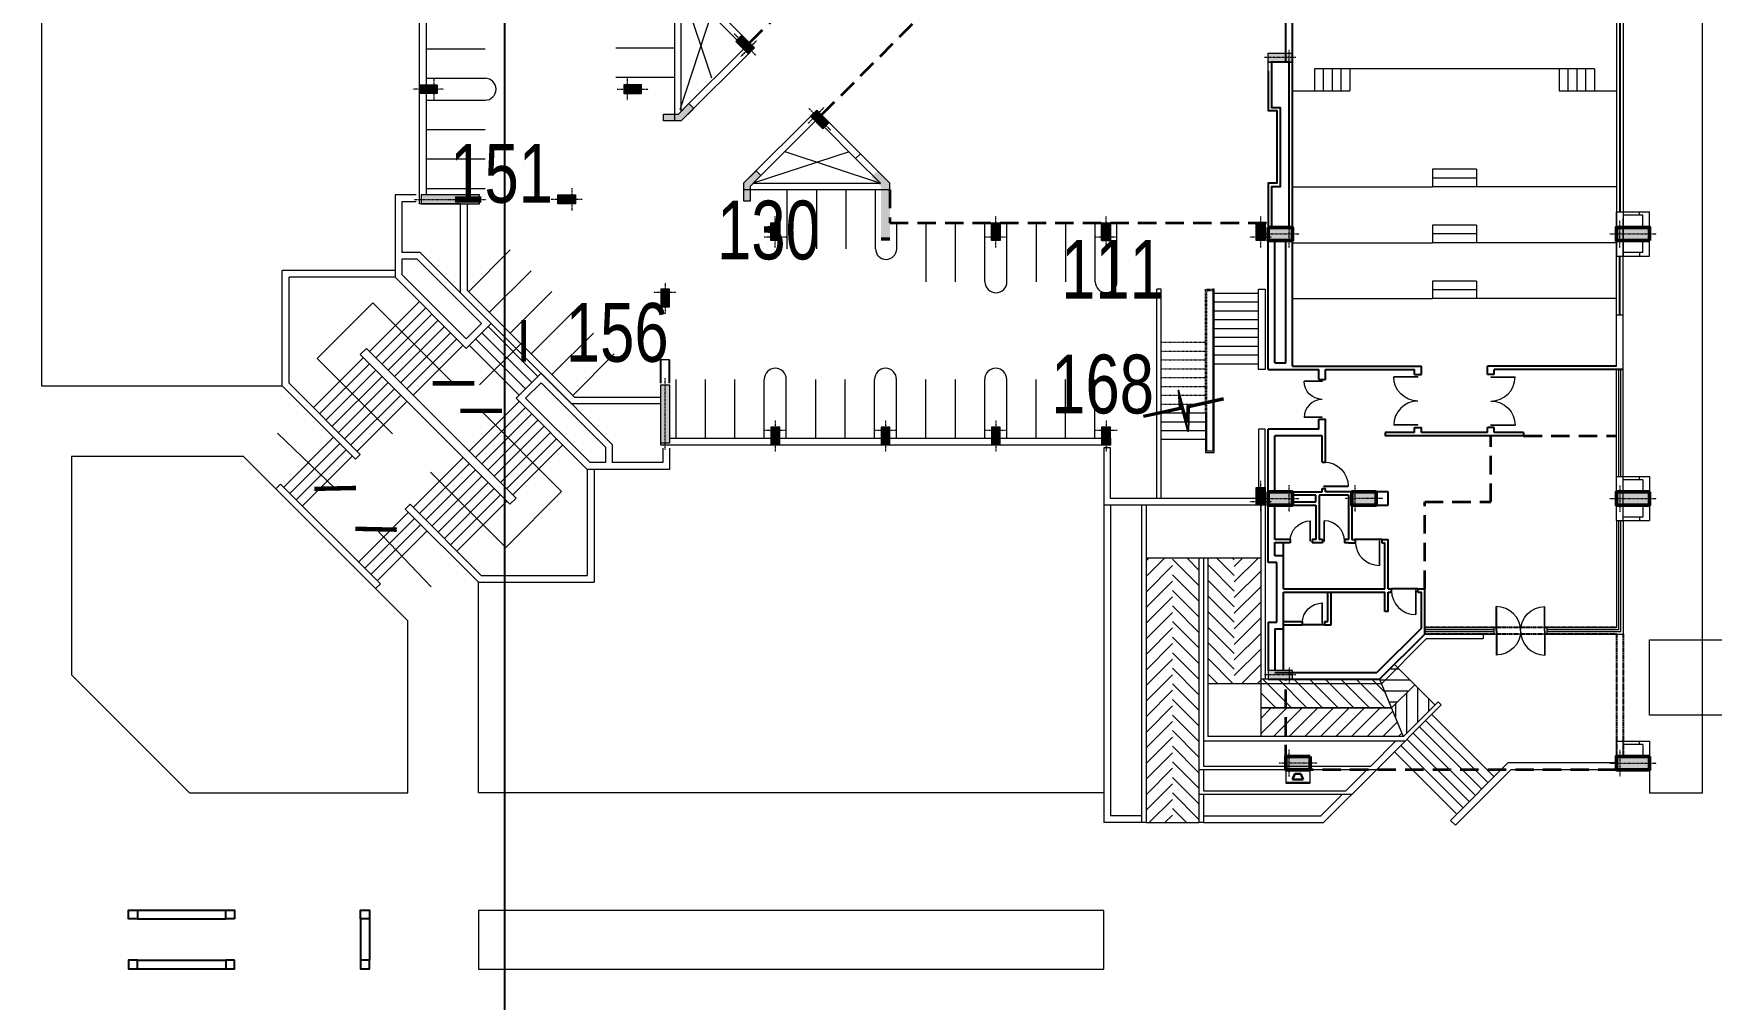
# Model space of a CAD drawing. Header units: inches. Extents: x 5542223 to 12533222, y 497239 to 5189502.
# Drawn here: x 6985572 to 7042646, y 2111526 to 2144384 of the extents above; entities that cross this region are included whole.
import ezdxf

# ---------------------------------------------------------------- set-up
doc = ezdxf.new("R2010")
doc.units = ezdxf.units.IN
doc.header["$MEASUREMENT"] = 0
for name, pattern in [('CENTER2', [1.125, 0.75, -0.125, 0.125, -0.125]), ('HIDDEN2', [0.1875, 0.125, -0.0625]), ('HIDDENX2', [0.75, 0.5, -0.25])]:
    doc.linetypes.add(name, pattern=pattern)
doc.layers.get('0').update_dxf_attribs({"color": 1})
for name, color, linetype, lineweight in [('C_Ele5', 7, 'Continuous', 20), ('DOOR', 7, 'Continuous', 9), ('parking', 7, 'Continuous', 13), ('PARKING NO TXT', 7, 'Continuous', 9), ('Phase-I', 253, 'Continuous', 13), ('S_COL', 7, 'Continuous', 9), ('S_elev5', 253, 'Continuous', 25), ('S_Glass', 7, 'Continuous', 13), ('S_GRID', 7, 'CENTER2', 9), ('S_Projection', 8, 'HIDDEN2', 35), ('S_Railling', 7, 'Continuous', 13), ('S_Road', 7, 'Continuous', 20), ('s_stair', 253, 'Continuous', 15), ('S_WALL', 7, 'Continuous', 15), ('S_WinCill', 7, 'Continuous', 13), ('SchLandscape', 7, 'Continuous', 13), ('SchSteps', 9, 'Continuous', 18), ('WALL', 7, 'Continuous', 30)]:
    doc.layers.add(name, color=color, linetype=linetype, lineweight=lineweight)
doc.layers.add('C_Wall', color=7, linetype='Continuous', lineweight=25, true_color=0x46007b, plot=False)
doc.layers.add('SiteGrid2', color=4, linetype='Continuous')
doc.styles.add('Parking_txt', font='arial.ttf', dxfattribs={"width": 0.75})
doc.styles.add('shweta', font='arial.ttf')
doc.dimstyles.new('nitin', dxfattribs={"dimscale": 0, "dimtxt": 500, "dimasz": 250, "dimexe": 100, "dimexo": 50, "dimgap": 1, "dimtad": 1, "dimdec": 1, "dimzin": 0, "dimdsep": 46, "dimtxsty": 'shweta', "dimblk": 'ARCHTICK', "dimcen": 250, "dimdle": 100, "dimclrd": 256, "dimclre": 256, "dimclrt": 256, "dimadec": 1, "dimazin": 0, "dimtfac": 1, "dimtdec": 1, "dimtmove": 2, "dimatfit": 3, "dimldrblk": 'ARCHTICK', "dimfxl": 1, "dimlwd": -1, "dimlwe": -1, "dimarcsym": 0})

# ---------------------------------------------------------------- blocks, each defined once
blk = doc.blocks.new('col 900')
at = {"layer": 'S_COL', "ltscale": 15}
blk.add_hatch(color=256, dxfattribs=at).paths.add_polyline_path([(-150, -715), (150, -715), (150, 115), (-150, 115)])
at = {"layer": 'S_COL', "color": 6, "linetype": 'CENTER2', "ltscale": 0.1}
for p, q in [((-265, 0), (265, 0)), ((0, 225), (0, -830))]:
    blk.add_line(p, q, dxfattribs=at)
at = {"layer": 'S_COL', "ltscale": 15}
blk.add_lwpolyline([(-150, -715), (150, -715), (150, 115), (-150, 115)], close=True, dxfattribs=at)
blk = doc.blocks.new('COL 300x715')
at = {"layer": 'S_COL', "ltscale": 15}
blk.add_hatch(color=256, dxfattribs=at).paths.add_polyline_path([(485, 150), (-115, 150), (-115, -150), (485, -150)])
at = {"layer": 'S_COL', "color": 6, "linetype": 'CENTER2', "lineweight": 9, "ltscale": 0.1}
for p, q in [((-345, 0), (715, 0)), ((0, 380), (0, -380))]:
    blk.add_line(p, q, dxfattribs=at)
at = {"layer": 'S_COL', "ltscale": 15}
blk.add_lwpolyline([(485, 150), (-115, 150), (-115, -150), (485, -150)], close=True, dxfattribs=at)
blk = doc.blocks.new('COL450X830')
at = {"layer": 'S_COL', "ltscale": 15}
blk.add_hatch(color=256, dxfattribs=at).paths.add_polyline_path([(-225, -715), (225, -715), (225, 115), (-225, 115)])
at = {"layer": 'S_COL', "color": 0, "lineweight": 50, "ltscale": 15}
blk.add_lwpolyline([(-225, -715), (225, -715), (225, 115), (-225, 115)], close=True, dxfattribs=at)
at = {"layer": 'S_GRID', "color": 6, "lineweight": 9, "ltscale": 0.1}
blk.add_line((455, 0), (-455, 0), dxfattribs=at)
at = {"layer": 'S_GRID', "lineweight": 9, "ltscale": 0.1}
blk.add_line((0, -945), (0, 345), dxfattribs=at)
blk = doc.blocks.new('col450x2100')
at = {"layer": 'S_COL', "ltscale": 15}
blk.add_hatch(color=256, dxfattribs=at).paths.add_polyline_path([(992.5, 150), (992.5, -150), (-992.5, -150), (-992.5, 150)])
blk.add_lwpolyline([(992.5, 150), (992.5, -150), (-992.5, -150), (-992.5, 150)], close=True, dxfattribs=at)
at = {"layer": 'S_GRID', "ltscale": 0.1}
blk.add_line((1222.5, 0), (-1222.5, 0), dxfattribs=at)
blk = doc.blocks.new('Door')
for p, q in [((0, 0.458), (0, 0.444)), ((0, 0.458), (0.917, 0.458)), ((0, 0.444), (0.917, 0.444))]:
    blk.add_line(p, q)
blk.add_arc((0, 0.458), 0.917, 270, 360)
blk = doc.blocks.new('Col1130x450')
at = {"layer": 'S_COL', "ltscale": 15}
blk.add_hatch(color=256, dxfattribs=at).paths.add_polyline_path([(-1015, 225), (115, 225), (115, -225), (-1015, -225)])
at = {"layer": 'S_COL', "color": 0, "lineweight": 50, "ltscale": 15}
blk.add_lwpolyline([(-1015, 225), (115, 225), (115, -225), (-1015, -225)], close=True, dxfattribs=at)
at = {"layer": 'S_GRID', "color": 6, "ltscale": 0.1}
for p, q in [((345, 0), (-1245, 0)), ((0, 455), (0, -455))]:
    blk.add_line(p, q, dxfattribs=at)
blk = doc.blocks.new('ACA_SIT')
at = {"layer": 'S_COL'}
for points in [[(-23472, -20751), (-23472, -20521), (-22968, -20521), (-22611, -20164), (-22448, -20327), (-22872, -20751)], [(-20751, -23472), (-20521, -23472), (-20521, -22968), (-20164, -22611), (-20327, -22448), (-20751, -22872)], [(-16074, -24710), (-15774, -24710), (-15774, -22872), (-16199, -22448), (-16411, -22660), (-16074, -22997)]]:
    blk.add_hatch(color=256, dxfattribs=at).paths.add_polyline_path(points)
h = blk.add_hatch(color=256, dxfattribs=at)
h.paths.add_polyline_path([(-15922, -24825), (-15774, -24825), (-15774, -24710), (-15922, -24710)])
h.paths.add_polyline_path([(-16074, -24825), (-15922, -24825), (-15922, -24710), (-16074, -24710)])
at = {"layer": 's_stair', "ltscale": 0.1}
h = blk.add_hatch(dxfattribs=at)
h.set_pattern_fill('ANSI31', color=256, scale=3000, style=0)
h.set_pattern_definition([(45, (-5304887.24, 1999978.4), (-265.165043, 265.165043), [])])
h.paths.add_polyline_path([(-6162, -35625), (-7062, -35625), (-7062, -40650), (-6162, -40650)])
h.paths.add_polyline_path([(-6162, -40650), (-7062, -40650), (-7062, -42150), (-6162, -42150)])
h.paths.add_polyline_path([(-6162, -42150), (-7062, -42150), (-7062, -44625), (-6162, -44625)])
h = blk.add_hatch(dxfattribs=at)
h.set_pattern_fill('ANSI31', color=256, scale=3000, style=0)
h.set_pattern_definition([(135, (5292562.36, 1999978.4), (265.165043, 265.165043), [])])
h.paths.add_polyline_path([(-6162, -35625), (-5262, -35625), (-5262, -40650), (-6162, -40650)])
h.paths.add_polyline_path([(-6162, -40650), (-5262, -40650), (-5262, -42150), (-6162, -42150)])
h.paths.add_polyline_path([(-6162, -42150), (-5262, -42150), (-5262, -44625), (-6162, -44625)])
h = blk.add_hatch(dxfattribs=at)
h.set_pattern_fill('ANSI31', color=256, scale=3000, style=0)
h.set_pattern_definition([(135, (5292562.36, 2004703.4), (265.165043, 265.165043), [])])
h.paths.add_polyline_path([(-4962, -35925), (-4062, -35925), (-4062, -37425), (-4962, -37425)])
h.paths.add_polyline_path([(-4962, -35625), (-4062, -35625), (-4062, -35925), (-4962, -35925)])
h.paths.add_polyline_path([(-4962, -37425), (-4062, -37425), (-4062, -39900), (-4962, -39900)])
h = blk.add_hatch(dxfattribs=at)
h.set_pattern_fill('ANSI31', color=256, scale=3000, style=0)
h.set_pattern_definition([(45, (-5300687.24, 2004703.4), (-265.165043, 265.165043), [])])
h.paths.add_polyline_path([(-3162, -35925), (-4062, -35925), (-4062, -37425), (-3162, -37425)])
h.paths.add_polyline_path([(-3162, -35625), (-4062, -35625), (-4062, -35925), (-3162, -35925)])
h.paths.add_polyline_path([(-3162, -37425), (-4062, -37425), (-4062, -39900), (-3162, -39900)])
h = blk.add_hatch(dxfattribs=at)
h.set_pattern_fill('ANSI31', color=256, scale=3000, angle=135, style=0)
h.set_pattern_definition([(3e-14, (5311405.26, -2080228.97), (-4e-14, 375), [])])
h.paths.add_polyline_path([(1286, -40725), (2078, -39934), (1388, -39244), (883, -39750)])
h = blk.add_hatch(dxfattribs=at)
h.set_pattern_fill('ANSI31', color=256, scale=3000, angle=45, style=0)
h.set_pattern_definition([(270, (5311405.26, -2080228.97), (375, 4e-14), [])])
h.paths.add_polyline_path([(1690, -41700), (2767, -40623), (2078, -39934), (1286, -40725)])
h = blk.add_hatch(dxfattribs=at)
h.set_pattern_fill('ANSI31', color=256, scale=3000, style=0)
h.set_pattern_definition([(225, (5292562.36, -2080228.97), (265.165043, -265.165043), [])])
h.paths.add_polyline_path([(-3162, -41700), (1690, -41700), (1286, -40725), (-3162, -40725)])
at = {"layer": 'C_Ele5', "ltscale": 0.25}
for p, q in [((-1332, -18980), (-1332, -19730)), ((8188, -18980), (-1332, -18980)), ((-1032, -18980), (-1032, -19730)), ((-732, -18980), (-732, -19730)), ((-432, -18980), (-432, -19730)), ((-132, -18980), (-132, -19730)), ((6988, -18980), (6988, -19730)), ((7288, -18980), (7288, -19730)), ((7588, -18980), (7588, -19730)), ((7888, -18980), (7888, -19730)), ((8188, -18980), (8188, -19730)), ((-2082, -19730), (-132, -19730)), ((6988, -19730), (8938, -19730)), ((2678, -22400), (2678, -23000)), ((4178, -22400), (2678, -22400)), ((4178, -22700), (2678, -22700)), ((4178, -22400), (4178, -23000)), ((-2082, -23000), (2678, -23000)), ((4178, -23000), (2678, -23000)), ((8938, -23000), (4178, -23000)), ((4178, -24300), (2678, -24300)), ((2678, -24300), (2678, -24900)), ((4178, -24300), (4178, -24900)), ((-2082, -24900), (2678, -24900)), ((4178, -24600), (2678, -24600)), ((4178, -24900), (2678, -24900)), ((8938, -24900), (4178, -24900)), ((4178, -26200), (2678, -26200)), ((2678, -26200), (2678, -26800)), ((4178, -26200), (2678, -26200)), ((2678, -26200), (2678, -26800)), ((4178, -26200), (4178, -26800)), ((4178, -26200), (4178, -26800)), ((-2082, -26800), (2678, -26800)), ((-2082, -26800), (2678, -26800)), ((4178, -26500), (2678, -26500)), ((4178, -26500), (2678, -26500)), ((4178, -26800), (2678, -26800)), ((4178, -26800), (2678, -26800)), ((8938, -26800), (4178, -26800)), ((8938, -26800), (4178, -26800))]:
    blk.add_line(p, q, dxfattribs=at)
at = {"layer": 'C_Wall', "ltscale": 0.25}
for p, q in [((-2312, -18750), (-2312, -17065)), ((-2312, -18750), (-2312, -17065)), ((-2082, -29100), (-2082, -16835)), ((-2082, -29100), (-2082, -17065)), ((-2912, -24375), (-2312, -24375)), ((-2912, -24825), (-2912, -24375)), ((-2912, -29215), (-2912, -24825)), ((-2312, -24825), (-2682, -24825)), ((-2682, -28985), (-2682, -24825)), ((-2312, -28985), (-2312, -24825)), ((-2682, -28985), (-2312, -28985)), ((-2082, -29100), (2303, -29100)), ((-2082, -29100), (2303, -29100)), ((2303, -29384), (2303, -29100)), ((2303, -29384), (2303, -29100)), ((8938, -29100), (4553, -29100)), ((4553, -29384), (4553, -29100)), ((8938, -29100), (4553, -29100)), ((4553, -29384), (4553, -29100)), ((-2912, -29215), (-1182, -29215)), ((-2082, -29215), (-1182, -29215)), ((-1182, -29550), (-1182, -29215)), ((-1182, -29550), (-1182, -29215)), ((-1182, -29550), (-952, -29550)), ((-952, -29550), (-952, -29215)), ((-952, -29550), (-952, -29215)), ((-952, -29215), (2073, -29215)), ((-952, -29215), (2073, -29215)), ((2073, -29384), (2073, -29215)), ((2073, -29384), (2073, -29215)), ((2073, -29384), (2303, -29384)), ((4783, -29384), (4553, -29384)), ((9168, -29215), (4783, -29215)), ((4783, -29384), (4783, -29215)), ((9168, -29215), (4783, -29215)), ((4783, -29384), (4783, -29215)), ((-2912, -33825), (-2912, -31235)), ((-1182, -31235), (-2912, -31235)), ((-1182, -31235), (-1182, -30900)), ((-1182, -30900), (-952, -30900)), ((-952, -32360), (-952, -30900)), ((1073, -31350), (1073, -31465)), ((2073, -31350), (1073, -31350)), ((2073, -31350), (2073, -31184)), ((2073, -31184), (2303, -31184)), ((2303, -31350), (2303, -31184)), ((4553, -31350), (2303, -31350)), ((4553, -31350), (4553, -31184)), ((4783, -31184), (4553, -31184)), ((4783, -31350), (4783, -31184)), ((5783, -31350), (4783, -31350)), ((5783, -31350), (5783, -31465)), ((-2682, -33375), (-2682, -31465)), ((-1067, -31465), (-2682, -31465)), ((-2682, -33375), (-2682, -31465)), ((-1067, -32360), (-1067, -31465)), ((5783, -31465), (1073, -31465)), ((-1067, -32360), (-952, -32360)), ((-2682, -33375), (-1067, -33375)), ((-2082, -33710), (-2082, -33490)), ((-1067, -33375), (-1067, -33260)), ((-1067, -33260), (-952, -33260)), ((-952, -33375), (-952, -33260)), ((-2912, -33825), (-2082, -33825)), ((-2912, -35695), (-2912, -33825)), ((-2682, -34990), (-2682, -33825)), ((-2913, -35775), (-2913, -35100)), ((-2683, -35545), (-2683, -35100)), ((-2382, -36668), (-2382, -35105)), ((1058, -36668), (1058, -35105)), ((1173, -36668), (1173, -34990)), ((-2613, -35775), (-2913, -35775)), ((-2383, -35545), (-2683, -35545)), ((-2613, -37800), (-2613, -35775)), ((-2382, -39450), (-2382, -36783)), ((-882, -37783), (-882, -36783)), ((-767, -37898), (-767, -36783)), ((1058, -37438), (1058, -36783)), ((1173, -37438), (1173, -36783)), ((1288, -36783), (1288, -36668)), ((2188, -36783), (2188, -36668)), ((2303, -38005), (2303, -36783)), ((2418, -38215), (2418, -36668)), ((-2383, -38030), (-2383, -37503)), ((-2913, -37800), (-2613, -37800)), ((-2913, -37800), (-2913, -39450)), ((-2683, -38030), (-2383, -38030)), ((-2683, -38030), (-2683, -39450)), ((2303, -38005), (787, -39520)), ((2418, -38215), (883, -39750)), ((-2912, -39750), (883, -39750)), ((-2682, -39520), (787, -39520))]:
    blk.add_line(p, q, dxfattribs=at)
at = {"layer": 'C_Wall', "ltscale": 15}
for p, q in [((-23572, -29675), (-23572, -28883)), ((-23272, -29675), (-23272, -28883)), ((-1292, -33490), (-2082, -33490)), ((-1292, -33710), (-1292, -33490)), ((-177, -33490), (-1177, -33490)), ((-1177, -33490), (-1177, -34990)), ((1173, -33375), (-952, -33375)), ((-177, -33490), (-177, -34990)), ((1173, -33825), (1173, -33375)), ((-2082, -33710), (-1292, -33710)), ((-2082, -33825), (-1292, -33825)), ((-1292, -33825), (-1292, -34990)), ((-62, -33825), (1173, -33825)), ((-62, -33825), (-62, -34990)), ((-2157, -34990), (-2682, -34990)), ((-2157, -35105), (-2682, -35105)), ((-2157, -34990), (-2157, -35105)), ((-1292, -34990), (-1407, -34990)), ((-1407, -34990), (-1407, -35105)), ((-1062, -35105), (-1407, -35105)), ((-1062, -34990), (-1177, -34990)), ((-1062, -34990), (-1062, -35105)), ((-177, -34990), (-312, -34990)), ((-312, -34990), (-312, -35105)), ((-177, -35105), (-312, -35105)), ((-177, -35105), (53, -35105)), ((-62, -34990), (53, -34990)), ((53, -34990), (53, -35105)), ((953, -34990), (953, -35105)), ((953, -34990), (1173, -34990)), ((953, -35105), (1058, -35105)), ((-2382, -36668), (1058, -36668)), ((-2382, -36783), (1058, -36783)), ((1173, -36668), (1288, -36668)), ((1173, -36783), (1288, -36783)), ((2188, -36668), (2418, -36668)), ((2188, -36783), (2303, -36783)), ((1173, -37438), (1058, -37438)), ((-2382, -37783), (-1747, -37783)), ((-2382, -37898), (-1747, -37898)), ((-1747, -37783), (-1747, -37898)), ((-997, -37783), (-997, -37898)), ((-997, -37783), (-882, -37783)), ((-997, -37898), (-767, -37898))]:
    blk.add_line(p, q, dxfattribs=at)
at = {"layer": 'C_Wall', "ltscale": 0.25}
for points in [[(-2198, -24381), (-2198, -18756), (-2798, -18756), (-2798, -20293), (-2498, -20293), (-2498, -22996), (-2798, -22996), (-2798, -24381), (-2198, -24381)], [(-2913, -19050), (-2913, -20402), (-2613, -20402), (-2613, -22875), (-2913, -22875), (-2913, -24375)]]:
    blk.add_lwpolyline(points, dxfattribs=at)
at = {"layer": 'S_COL'}
for points in [[(-23472, -20751), (-23472, -20521), (-22968, -20521), (-22611, -20164), (-22448, -20327), (-22872, -20751)], [(-20751, -23472), (-20521, -23472), (-20521, -22968), (-20164, -22611), (-20327, -22448), (-20751, -22872)]]:
    blk.add_lwpolyline(points, close=True, dxfattribs=at)
at = {"layer": 'S_elev5', "ltscale": 15}
for p, q in [((953, -34990), (53, -34990)), ((2188, -36668), (1288, -36668)), ((-997, -37898), (-1745, -37898))]:
    blk.add_line(p, q, dxfattribs=at)
at = {"layer": 'S_elev5', "ltscale": 0.1}
for points in [[(-4440, -30190), (-5659, -30459), (-5673, -30969), (-5956, -29921), (-5928, -30516), (-7161, -30785)], [(-4429, -30239), (-5610, -30500), (-5632, -31311), (-5884, -30378), (-5876, -30556), (-7150, -30834)]]:
    blk.add_lwpolyline(points, dxfattribs=at)
at = {"layer": 'S_Glass', "ltscale": 15}
for p, q in [((9043, -16350), (9043, -23850)), ((9063, -16350), (9063, -23850)), ((9043, -27350), (9043, -25350)), ((9063, -27350), (9063, -25350)), ((9023, -32850), (9023, -29215)), ((9083, -32850), (9083, -29215)), ((9023, -38070), (9023, -34350)), ((9083, -38130), (9083, -34350)), ((4778, -38070), (2418, -38070)), ((4778, -38130), (2418, -38130)), ((9023, -38070), (6578, -38070)), ((9083, -38130), (6578, -38130))]:
    blk.add_line(p, q, dxfattribs=at)
at = {"layer": 'S_Projection', "ltscale": 5000}
for p, q in [((-20547, -18100), (-15775, -13328)), ((-18100, -20547), (-13329, -15775)), ((4668, -33715), (4668, -31465)), ((5783, -31465), (8938, -31465)), ((2418, -33715), (4668, -33715)), ((2418, -36668), (2418, -33715)), ((-2312, -42600), (-2312, -39750)), ((8938, -42825), (-1490, -42825))]:
    blk.add_line(p, q, dxfattribs=at)
at = {"layer": 'S_Projection', "color": 7, "lineweight": 25, "ltscale": 2}
for p, q in [((8938, -37985), (2418, -37985)), ((8938, -38215), (2418, -38215)), ((8938, -38215), (8938, -42375)), ((9168, -38215), (9168, -42375))]:
    blk.add_line(p, q, dxfattribs=at)
at = {"layer": 'S_Projection', "ltscale": 5000}
blk.add_lwpolyline([(-15774, -23100), (-15774, -24225), (-2912, -24225)], dxfattribs=at)
at = {"layer": 'S_Railling', "ltscale": 15}
for p, q in [((-2312, -18750), (-2312, -17065)), ((-2312, -18750), (-2312, -17065)), ((-6692, -33595), (-6692, -26475)), ((-6542, -26475), (-6692, -26475)), ((-6542, -33595), (-6542, -26475)), ((-3012, -31235), (-3242, -31235)), ((-3242, -31235), (-3242, -33225)), ((-3012, -33225), (-3012, -31235)), ((-8502, -33825), (-8502, -44625)), ((-8272, -33825), (-8272, -44395)), ((-7212, -33825), (-7212, -44625)), ((-7062, -33825), (-7062, -44625)), ((-3162, -33825), (-3162, -39900)), ((-3012, -33825), (-3012, -39750)), ((-5262, -35625), (-5262, -44625)), ((-5112, -35625), (-5112, -42699)), ((-4962, -35625), (-4962, -41700)), ((4403, -38215), (4403, -38365)), ((2480, -38365), (945, -39900)), ((2480, -38365), (4403, -38365)), ((945, -39900), (-3162, -39900)), ((-2912, -39750), (-3012, -39750)), ((2873, -40517), (1690, -41700)), ((2873, -40517), (2979, -40623)), ((2979, -40623), (744, -42859)), ((1752, -41850), (-5112, -41850)), ((1690, -41700), (-4962, -41700)), ((1427, -41850), (579, -42699)), ((-5112, -42699), (579, -42699)), ((5250, -42595), (3298, -44548)), ((8938, -42595), (5250, -42595)), ((-5262, -42814), (789, -42814)), ((-5112, -42814), (-5112, -43547)), ((744, -42859), (-1023, -44625)), ((464, -42814), (-270, -43547)), ((5345, -42825), (3460, -44710)), ((8938, -42825), (5345, -42825)), ((-5262, -43662), (-62, -43662)), ((-5112, -43547), (-270, -43547)), ((-5112, -43662), (-5112, -44625)), ((-385, -43662), (-1118, -44395)), ((-7212, -44395), (-8272, -44395)), ((-5112, -44395), (-1118, -44395)), ((-7212, -44625), (-8502, -44625)), ((-7062, -44625), (-7212, -44625)), ((-5112, -44625), (-5262, -44625)), ((-5112, -44625), (-1023, -44625)), ((3298, -44548), (3460, -44710))]:
    blk.add_line(p, q, dxfattribs=at)
at = {"layer": 'S_Railling', "linetype": 'HIDDENX2', "ltscale": 0.15}
for points in [[(-5042, -26475), (-4792, -26475)], [(-5042, -30674), (-5042, -26475)], [(-4992, -26525), (-4792, -26525)], [(-4992, -30663), (-4992, -26525)]]:
    blk.add_lwpolyline(points, dxfattribs=at)
at = {"layer": 'S_Railling', "ltscale": 15}
for points in [[(-5042, -30674), (-5042, -32035), (-4742, -32035), (-4742, -26475), (-4792, -26475), (-4792, -31985), (-4992, -31985), (-4992, -30663)], [(-3012, -29215), (-3242, -29215), (-3242, -26475), (-3012, -26475), (-3012, -29215)]]:
    blk.add_lwpolyline(points, dxfattribs=at)
at = {"layer": 'S_Road', "ltscale": 0.1}
for p, q in [((-1182, -29550), (-952, -29550)), ((2073, -29384), (2303, -29384)), ((4783, -29384), (4553, -29384))]:
    blk.add_line(p, q, dxfattribs=at)
at = {"layer": 's_stair', "ltscale": 15}
for p, q in [((-3242, -26625), (-4742, -26625)), ((-3242, -26925), (-4742, -26925)), ((-3242, -27225), (-4742, -27225)), ((-3242, -27525), (-4742, -27525)), ((-3242, -27825), (-4742, -27825)), ((-3242, -28125), (-4742, -28125)), ((-3242, -28425), (-4742, -28425)), ((-3242, -28725), (-4742, -28725)), ((-3242, -29025), (-4742, -29025)), ((-6542, -30685), (-5042, -30685)), ((-6542, -30985), (-5042, -30985)), ((-6542, -31285), (-5042, -31285)), ((-6542, -31585), (-5042, -31585)), ((2661, -40941), (4783, -43063)), ((2025, -41578), (4146, -43699)), ((2237, -41366), (4358, -43487)), ((2449, -41154), (4570, -43275)), ((1388, -42214), (3510, -44336)), ((1601, -42002), (3722, -44123)), ((1813, -41790), (3934, -43911))]:
    blk.add_line(p, q, dxfattribs=at)
at = {"layer": 's_stair', "linetype": 'HIDDENX2', "ltscale": 0.15}
for p, q in [((-6542, -28285), (-5042, -28285)), ((-6542, -28585), (-5042, -28585)), ((-6542, -28885), (-5042, -28885)), ((-6542, -29185), (-5042, -29185)), ((-6542, -29485), (-5042, -29485)), ((-6542, -29785), (-5042, -29785)), ((-6542, -30085), (-5042, -30085)), ((-6542, -30385), (-5042, -30385))]:
    blk.add_line(p, q, dxfattribs=at)
at = {"layer": 's_stair', "ltscale": 0.1}
for p, q in [((-3162, -35625), (-7062, -35625)), ((2767, -40623), (1388, -39244)), ((-3162, -39900), (-4962, -39900)), ((-3012, -39750), (-3162, -39750)), ((-3162, -39900), (-3162, -41700)), ((-2118, -40725), (-3093, -39750)), ((-1587, -40725), (-2562, -39750)), ((-1057, -40725), (-2032, -39750)), ((-527, -40725), (-1502, -39750)), ((4, -40725), (-971, -39750)), ((534, -40725), (-441, -39750)), ((1064, -40725), (89, -39750)), ((1068, -40199), (620, -39750)), ((883, -39750), (1680, -41700)), ((2078, -39934), (1286, -40725)), ((-2648, -40725), (-3162, -40211)), ((-3162, -40725), (1286, -40725)), ((-7062, -44625), (-5262, -44625))]:
    blk.add_line(p, q, dxfattribs=at)
blk.add_lwpolyline([(2078, -39934), (1286, -40725), (-3162, -40725)], dxfattribs=at)
at = {"layer": 'S_WALL', "ltscale": 15}
for p, q in [((-23102, -15774), (-23102, -20751)), ((-22872, -20426), (-22872, -16100)), ((-22872, -20751), (-20384, -18263)), ((-22872, -20426), (-20709, -18263)), ((-20971, -18001), (-20808, -17838)), ((-20971, -18001), (-20709, -18263)), ((-20970, -18002), (-20807, -17839)), ((-20808, -17838), (-20384, -18263)), ((-2913, -18750), (-2083, -18750)), ((-2912, -19050), (-2912, -18750)), ((-2082, -19050), (-2082, -18750)), ((-20751, -22872), (-18263, -20384)), ((-17839, -20808), (-18263, -20384)), ((-22872, -20751), (-23102, -20751)), ((-20426, -22872), (-18263, -20709)), ((-18001, -20971), (-18263, -20709)), ((-18002, -20970), (-17840, -20807)), ((-18001, -20971), (-17839, -20808)), ((-16942, -22030), (-16779, -21868)), ((-16100, -22872), (-16942, -22030)), ((-15775, -22872), (-16779, -21868)), ((-20751, -22872), (-20751, -23102)), ((-15774, -23102), (-20751, -23102)), ((-20426, -22872), (-16100, -22872)), ((-15774, -23102), (-15774, -22872)), ((9723, -23965), (9723, -23850)), ((-2912, -24225), (-2912, -24375)), ((-2912, -24375), (-2082, -24375)), ((-2082, -24375), (-2082, -24110)), ((-8574, -24825), (-8275, -24825)), ((9723, -25235), (9723, -25350)), ((-23272, -28883), (-23572, -28883)), ((9723, -32965), (9723, -32850)), ((-3312, -33595), (-8272, -33595)), ((-3312, -33595), (-8272, -33595)), ((-3012, -33825), (-8502, -33825)), ((-3312, -33825), (-8502, -33825)), ((9723, -34235), (9723, -34350)), ((9723, -41965), (9723, -41850))]:
    blk.add_line(p, q, dxfattribs=at)
at = {"layer": 'S_WALL'}
for p, q in [((8938, -23850), (9168, -23850)), ((9168, -23850), (9168, -25350)), ((9723, -23850), (10068, -23850)), ((9838, -23965), (9723, -23965)), ((9838, -24375), (9838, -23965)), ((10068, -25350), (10068, -23850)), ((9838, -25235), (9838, -24825)), ((8938, -25350), (9168, -25350)), ((9838, -25235), (9723, -25235)), ((9723, -25350), (10068, -25350)), ((8938, -27350), (9168, -27350)), ((8938, -32850), (9168, -32850)), ((9168, -34350), (9168, -32850)), ((9723, -32850), (10068, -32850)), ((9838, -32965), (9723, -32965)), ((9838, -32965), (9838, -33375)), ((10068, -32850), (10068, -34350)), ((9838, -34235), (9723, -34235)), ((9838, -33825), (9838, -34235)), ((8938, -34350), (9168, -34350)), ((9723, -34350), (10068, -34350)), ((8938, -41850), (9168, -41850)), ((9168, -42375), (9168, -41850)), ((9723, -41850), (10068, -41850)), ((9838, -41965), (9723, -41965)), ((9838, -41965), (9838, -42375)), ((10068, -41850), (10068, -42825)), ((9838, -42375), (9168, -42375)), ((8938, -42825), (9723, -42825)), ((9723, -42825), (10068, -42825))]:
    blk.add_line(p, q, dxfattribs=at)
at = {"layer": 'S_WALL', "ltscale": 0.5}
for p, q in [((8938, -23850), (8938, -25350)), ((8938, -25350), (8938, -23850)), ((9168, -25350), (9168, -24080)), ((8938, -29100), (8938, -27350)), ((9168, -29215), (9168, -27350)), ((8938, -34350), (8938, -32850)), ((8938, -42825), (8938, -41850)), ((-2312, -42855), (-2312, -43270)), ((-1482, -43270), (-1482, -42855))]:
    blk.add_line(p, q, dxfattribs=at)
at = {"layer": 'S_WALL', "ltscale": 15}
for points in [[(-23272, -31545), (-23272, -31545), (-8272, -31545), (-8272, -31780), (-23572, -31780), (-23572, -30380), (-26601, -30380), (-30380, -26601), (-30380, -23572), (-31780, -23572), (-31780, -8502)], [(-27825, -8502), (-31545, -8502), (-31545, -23272), (-31545, -23272)], [(-30150, -23572), (-30150, -23572), (-30150, -26506), (-26506, -30150), (-23572, -30150)], [(-8272, -33595), (-8272, -31880), (-8502, -31880), (-8502, -33825)]]:
    blk.add_lwpolyline(points, dxfattribs=at)
at = {"layer": 'S_WinCill', "ltscale": 15}
for p, q in [((-21836, -19299), (-22917, -16055)), ((8938, -16350), (8938, -23850)), ((9168, -16350), (9168, -23850)), ((-21853, -17119), (-22917, -20381)), ((-22031, -16941), (-20970, -18002)), ((-21868, -16779), (-20807, -17839)), ((-16942, -22030), (-18002, -20970)), ((-16779, -21868), (-17840, -20807)), ((-17163, -21809), (-20426, -22872)), ((-19344, -21791), (-16100, -22872)), ((9168, -23850), (9723, -23850)), ((9723, -23965), (9168, -23965)), ((8938, -27350), (8938, -25350)), ((9723, -25235), (9168, -25235)), ((9168, -25350), (9723, -25350)), ((9168, -27350), (9168, -25350)), ((8938, -32850), (8938, -29215)), ((8938, -32850), (8938, -29215)), ((9168, -32850), (9168, -29215)), ((9168, -32850), (9168, -29215)), ((8938, -32850), (9168, -32850)), ((9168, -32850), (9723, -32850)), ((9723, -32965), (9168, -32965)), ((9723, -34235), (9168, -34235)), ((8938, -34350), (8938, -37985)), ((8938, -34350), (9168, -34350)), ((9168, -34350), (9168, -38215)), ((9168, -34350), (9723, -34350)), ((2418, -37985), (4778, -37985)), ((2418, -38215), (4778, -38215)), ((4778, -38215), (4778, -37985)), ((6578, -38215), (6578, -37985)), ((6578, -37985), (8938, -37985)), ((6578, -38215), (9168, -38215)), ((9168, -41850), (9723, -41850)), ((9723, -41965), (9168, -41965)), ((9168, -42825), (9723, -42825))]:
    blk.add_line(p, q, dxfattribs=at)
at = {"layer": 'WALL', "ltscale": 1000}
for p, q in [((-2312, -42855), (-1482, -42855)), ((-2312, -43270), (-1482, -43270))]:
    blk.add_line(p, q, dxfattribs=at)
at = {"layer": 'WALL', "ltscale": 0.1}
for p, q in [((-1997, -42970), (-2082, -43155)), ((-1712, -43155), (-2082, -43155)), ((-1797, -42970), (-1997, -42970)), ((-1797, -42970), (-1712, -43155))]:
    blk.add_line(p, q, dxfattribs=at)
at = {"layer": 'DOOR', "ltscale": 0.1}
for p, xscale, yscale, zscale in [((-1067, -29916), -675, 675, 675), ((-1067, -29916), -675, 675, 675), ((2188, -29871), -900, 900, 900), ((2188, -29871), -900, 900, 900), ((4668, -29871), 900, 900, 900), ((4668, -29871), 900, 900, 900)]:
    blk.add_blockref('Door', p, dxfattribs=dict(at, xscale=xscale, yscale=yscale, zscale=zscale))
for p, xscale, yscale, zscale, rotation in [((-1067, -30535), 675, 675, 675, 180), ((2188, -30696), 900, 900, 900, 180), ((4668, -30696), -900, 900, 900, 180), ((-1010, -32773), -900, 900, 900, 180), ((-1814, -35048), -750, 750, 750, 270), ((-656, -35048), 750, 750, 750, 90), ((465, -35048), 900, 900, 900, 270), ((1700, -36725), 900, 900, 900, 270), ((-1404, -37840), -750, 750, 750, 270), ((5265, -38100), 900, 900, 900, 90.00000000023716), ((6090, -38100), -900, 900, 900, 270.0000000002372), ((5265, -38100), -900, 900, 900, 90), ((6090, -38100), 900, 900, 900, 269.9999999997628)]:
    blk.add_blockref('Door', p, dxfattribs=dict(at, xscale=xscale, yscale=yscale, zscale=zscale, rotation=rotation))
at = {"layer": 'S_COL'}
for name, p, rotation in [('COL 300x715', (-20571, -18287), 135), ('COL 300x715', (-20571, -18288), 135), ('COL450X830', (-2197, -24600), 269.9999913021809), ('COL 300x715', (-23422, -26590), 270), ('COL 300x715', (-19672, -31290), 270.000008697819), ('COL 300x715', (-15922, -31290), 270.000008697819), ('COL 300x715', (-12172, -31290), 270.000008697819), ('COL 300x715', (-8422, -31290), 270.000008697819), ('COL450X830', (-2197, -33600), 269.9999913021809), ('COL450X830', (-2197, -33600), 270.000008697819), ('col 900', (-2197, -39600), 270)]:
    blk.add_blockref(name, p, dxfattribs=dict(at, rotation=rotation))
at = {"layer": 'S_COL', "xscale": -1}
for name, p, rotation in [('col 900', (-2197, -18600), 270), ('COL 300x715', (-18289, -20570), 134.9999999999999), ('COL 300x715', (-19672, -24710), 270.000008697819), ('COL 300x715', (-12172, -24710), 270.000008697819), ('COL 300x715', (-8422, -24710), 270.000008697819), ('COL 300x715', (-3162, -24710), 270.000008697819), ('COL 300x715', (-3162, -33710), 270.000008697819), ('COL450X830', (53, -33600), 89.99999130218099), ('COL450X830', (-2197, -42600), 89.99999130218099)]:
    blk.add_blockref(name, p, dxfattribs=dict(at, rotation=rotation))
for p in [(-31290, -19672), (-26590, -23422)]:
    blk.add_blockref('COL 300x715', p, dxfattribs=at)
at = {"layer": 'S_COL'}
blk.add_blockref('COL 300x715', (-24710, -19672), dxfattribs=at)
at = {"layer": 'S_COL', "color": 7, "ltscale": 15, "rotation": 180}
blk.add_blockref('Col1130x450', (9053, -24600), dxfattribs=at)
at = {"layer": 'S_COL', "color": 7, "ltscale": 15, "xscale": -1}
blk.add_blockref('Col1130x450', (9053, -33600), dxfattribs=at)
at = {"layer": 'S_COL', "ltscale": 15, "xscale": -1}
blk.add_blockref('Col1130x450', (9053, -42600), dxfattribs=at)
at = {"layer": 'WALL', "xscale": -1}
blk.add_blockref('col450x2100', (-30725, -23422), dxfattribs=at)
at = {"layer": 'WALL', "rotation": 270}
blk.add_blockref('col450x2100', (-23422, -30725), dxfattribs=at)
blk = doc.blocks.new('A$C2D9B5C5D')
at = {"layer": 'SchSteps', "ltscale": 0.1}
for p, q in [((111, 300), (828, 300)), ((111, 70), (598, 70)), ((598, 70), (598, -1652)), ((828, 300), (828, -2498)), ((-2441, -4070), (-23, -1652)), ((-23, -1652), (598, -1652)), ((-2116, -4070), (72, -1882)), ((72, -1882), (598, -1882)), ((598, -1882), (598, -2403)), ((828, -2268), (4664, -2268)), ((4664, -6199), (4664, -2268)), ((598, -2403), (-1592, -4593)), ((828, -2498), (-1592, -4918)), ((828, -2498), (4434, -2498)), ((4434, -6104), (4434, -2498)), ((1696, -5025), (-1, -3327)), ((1059, -5661), (-638, -3964)), ((1271, -5449), (-426, -3752)), ((1483, -5237), (-214, -3540)), ((-4032, -5873), (-2335, -4176)), ((-3820, -6085), (-2123, -4388)), ((-1592, -4918), (-2441, -4070)), ((-2116, -4070), (-1592, -4593)), ((635, -6085), (-1062, -4388)), ((847, -5873), (-850, -4176)), ((-3608, -6297), (-1911, -4600)), ((-3396, -6509), (-1698, -4812)), ((-3289, -10010), (1802, -4918)), ((-3077, -10222), (2014, -5131)), ((211, -6509), (-1486, -4812)), ((423, -6297), (-1274, -4600)), ((2014, -5131), (1802, -4918)), ((3481, -5268), (920, -7829)), ((1483, -5661), (3181, -7358)), ((1696, -5449), (3393, -7146)), ((1908, -5237), (3605, -6934)), ((-4138, -5767), (-6556, -8185)), ((-4138, -6092), (-6326, -8280)), ((-3289, -6615), (-4138, -5767)), ((-3615, -6615), (-4138, -6092)), ((1059, -6085), (2756, -7782)), ((1271, -5873), (2968, -7570)), ((4434, -6104), (2014, -8525)), ((4664, -6199), (2176, -8687)), ((-5805, -8806), (-3615, -6615)), ((-5710, -9036), (-3289, -6615)), ((-1698, -8419), (-3396, -6722)), ((423, -6722), (2120, -8419)), ((635, -6509), (2332, -8206)), ((847, -6297), (2544, -7994)), ((-2335, -9055), (-4032, -7358)), ((-2123, -8843), (-3820, -7146)), ((-1911, -8631), (-3608, -6934)), ((-2759, -9479), (-4456, -7782)), ((-2547, -9267), (-4244, -7570)), ((2919, -7945), (4616, -9642)), ((-8508, -8318), (-8508, -9036)), ((-8278, -8318), (-8278, -8806)), ((-6556, -8185), (-6556, -8806)), ((-6326, -8280), (-6326, -8806)), ((-3183, -9904), (-4880, -8206)), ((-2971, -9691), (-4668, -7994)), ((2014, -8525), (2176, -8687)), ((2495, -8369), (4192, -10066)), ((2707, -8157), (4404, -9854)), ((-8508, -9036), (-5710, -9036)), ((-8278, -8806), (-6556, -8806)), ((-6326, -8806), (-5805, -8806)), ((-5940, -9036), (-5940, -12872)), ((-5710, -9036), (-5710, -12642)), ((-2939, -11689), (-379, -9128)), ((-1911, -9055), (-214, -10752)), ((-1698, -8843), (-1, -10540)), ((-1486, -8631), (211, -10328)), ((2283, -8581), (3980, -10278)), ((-2547, -9691), (-850, -11388)), ((-2335, -9479), (-638, -11176)), ((-2123, -9267), (-426, -10964)), ((1328, -12930), (4722, -9536)), ((1491, -13093), (4885, -9698)), ((4722, -9536), (4885, -9698)), ((-3077, -10222), (-3289, -10010)), ((-2971, -10116), (-1274, -11813)), ((-2759, -9904), (-1062, -11601)), ((-2104, -12642), (317, -10222)), ((317, -10222), (479, -10384)), ((-2009, -12872), (479, -10384)), ((161, -10703), (1858, -12400)), ((373, -10490), (2070, -12187)), ((-263, -11127), (1434, -12824)), ((-51, -10915), (1646, -12612)), ((-2009, -12872), (-5940, -12872)), ((-2104, -12642), (-5710, -12642)), ((1328, -12930), (1491, -13093))]:
    blk.add_line(p, q, dxfattribs=at)
for points in [[(-1160, -6109), (1581, -3369), (3481, -5268)], [(-3548, -4660), (-2050, -6158)], [(-2099, -7048), (-4839, -9789), (-2939, -11689)], [(2864, -9683), (4826, -7804)], [(1475, -11072), (-404, -13034)]]:
    blk.add_leader(points, dimstyle='nitin', override={"dimscale": 1, "dimasz": 1000, "dimtad": 0}, dxfattribs=at)

msp = doc.modelspace()

# ---------------------------------------------------------------- linework, layer by layer
at = {"ltscale": 0.1}
for p, q in [((6989106.738, 2114565.682), (6992106.738, 2114565.682)), ((6989106.738, 2114265.682), (6992106.738, 2114265.682)), ((6996697.543, 2114265.682), (6996697.543, 2112865.682)), ((6996997.543, 2114265.682), (6996997.543, 2112865.682)), ((6989106.738, 2112865.682), (6992106.738, 2112865.682)), ((6989106.738, 2112565.682), (6992106.738, 2112565.682))]:
    msp.add_line(p, q, dxfattribs=at)
for points in [[(6989106.738, 2114265.682), (6988806.738, 2114265.682), (6988806.738, 2114565.682), (6989106.738, 2114565.682)], [(6992406.738, 2114265.682), (6992106.738, 2114265.682), (6992106.738, 2114565.682), (6992406.738, 2114565.682)], [(6996997.543, 2114265.682), (6996697.543, 2114265.682), (6996697.543, 2114565.682), (6996997.543, 2114565.682)], [(6989106.738, 2112865.682), (6988806.738, 2112865.682), (6988806.738, 2112565.682), (6989106.738, 2112565.682)], [(6992406.738, 2112865.682), (6992106.738, 2112865.682), (6992106.738, 2112565.682), (6992406.738, 2112565.682)], [(6996997.543, 2112865.682), (6996697.543, 2112865.682), (6996697.543, 2112565.682), (6996997.543, 2112565.682)]]:
    msp.add_lwpolyline(points, close=True, dxfattribs=at)
msp.add_circle((6864263.374, 1819279.277), 1322040.52)
at = {"layer": 'parking'}
for p, q in [((6998930.402, 2143866.928), (7000930.402, 2143866.953)), ((7005373.35, 2143901.369), (7007373.35, 2143901.394)), ((6998930.415, 2142866.928), (7000930.415, 2142866.953)), ((7005373.363, 2142901.369), (7007373.363, 2142901.394)), ((6998930.424, 2142116.928), (7000930.424, 2142116.953)), ((6998930.437, 2141116.928), (7000930.437, 2141116.953)), ((6998930.449, 2140116.928), (7000930.449, 2140116.953)), ((6998930.462, 2139116.928), (7000930.462, 2139116.953)), ((7011211.262, 2137063.543), (7011211.262, 2139063.543)), ((7012211.262, 2137063.543), (7012211.262, 2139063.543)), ((7013211.262, 2137063.543), (7013211.262, 2139063.543)), ((7014211.262, 2137063.543), (7014211.262, 2139063.543)), ((7014933.931, 2137063.543), (7014933.931, 2137940.595)), ((7015933.931, 2135940.595), (7015933.931, 2137940.595)), ((7016933.931, 2135940.595), (7016933.931, 2137940.595)), ((7017933.931, 2135940.595), (7017933.931, 2137940.595)), ((7018683.931, 2135940.595), (7018683.931, 2137940.595)), ((7019683.931, 2135940.595), (7019683.931, 2137940.595)), ((7020683.931, 2135940.595), (7020683.931, 2137940.595)), ((7021683.931, 2135940.595), (7021683.931, 2137940.595)), ((7022422.975, 2135940.595), (7022422.974, 2137940.595)), ((7000375.487, 2135609.867), (7001789.7, 2137024.08)), ((7001082.594, 2134902.76), (7002496.807, 2136316.974)), ((7001789.7, 2134195.653), (7003203.914, 2135609.867)), ((7002496.807, 2133488.547), (7003911.021, 2134902.76)), ((7003203.914, 2132781.44), (7004618.128, 2134195.653)), ((7003911.021, 2132074.333), (7005325.234, 2133488.547)), ((7007426.902, 2130620.595), (7007426.902, 2132620.595)), ((7008426.902, 2130620.595), (7008426.902, 2132620.595)), ((7009426.902, 2130620.595), (7009426.902, 2132620.595)), ((7010426.902, 2130620.595), (7010426.902, 2132620.595)), ((7011176.902, 2130620.595), (7011176.902, 2132620.595)), ((7012176.902, 2130620.595), (7012176.902, 2132620.595)), ((7013176.902, 2130620.595), (7013176.902, 2132620.595)), ((7014176.902, 2130620.595), (7014176.902, 2132620.595)), ((7014926.902, 2130620.595), (7014926.902, 2132620.595)), ((7015926.902, 2130620.595), (7015926.902, 2132620.595)), ((7016926.902, 2130620.595), (7016926.902, 2132620.595)), ((7017926.902, 2130620.595), (7017926.902, 2132620.595)), ((7018676.902, 2130620.595), (7018676.902, 2132620.595)), ((7019676.902, 2130620.595), (7019676.902, 2132620.595)), ((7020676.902, 2130620.595), (7020676.902, 2132620.595)), ((7021676.902, 2130620.595), (7021676.902, 2132620.595))]:
    msp.add_line(p, q, dxfattribs=at)
for centre, radius, start, end in [((7000930.419, 2142491.953), 375, 270.0007224, 90.0007224), ((7014572.596, 2137063.543), 361.334, 180, 0), ((7018308.931, 2135940.595), 375, 180, 0), ((7022053.453, 2135940.595), 369.522, 180, 0), ((7010801.902, 2132620.595), 375, 0, 180), ((7014551.902, 2132620.595), 375, 0, 180), ((7018301.902, 2132620.595), 375, 0, 180)]:
    msp.add_arc(centre, radius, start, end, dxfattribs=at)
at = {"layer": 'Phase-I', "color": 8, "ltscale": 0.1}
msp.add_lwpolyline([(7040544.411, 2123755.468), (7047160.197, 2123755.468), (7047160.197, 2121195.468), (7040544.411, 2121195.468)], close=True, dxfattribs=at)
at = {"layer": 'SchLandscape', "ltscale": 0.1}
for points in [[(7040543.49, 2119302.199), (7040543.49, 2118557.199), (7042337.133, 2118557.199), (7042337.133, 2169743.322), (7037298.255, 2174782.199), (6987125.568, 2174782.199), (6987125.568, 2172258.478)], [(6996650.392, 2159853.861), (6985837.133, 2159853.861), (6985837.133, 2132394.846), (6994031.845, 2132394.846)], [(6993810.942, 2128895.744), (6992711.84, 2129994.846), (6986867.133, 2129994.846), (6986867.133, 2122566.077), (6990876.011, 2118557.199), (6998304.779, 2118557.199), (6998304.779, 2124401.907), (6997205.677, 2125501.009)], [(7021973.314, 2128340.683), (7021974.161, 2118557.199), (7000704.779, 2118557.199), (7000704.779, 2125721.289)]]:
    msp.add_lwpolyline(points, dxfattribs=at)
msp.add_lwpolyline([(7000704.817, 2112557.199), (7021974.198, 2112557.199), (7021974.198, 2114557.199), (7000704.817, 2114557.199)], close=True, dxfattribs=at)
at = {"layer": 'SiteGrid2'}
msp.add_line((7001587.133, 2176257.199), (7001587.133, 2051587.199), dxfattribs=at)

# ---------------------------------------------------------------- block references
at = {"layer": 'S_WALL'}
msp.add_blockref('ACA_SIT', (7030475.851, 2162165.917), dxfattribs=at)
at = {"layer": 'SchSteps', "ltscale": 0.1, "xscale": -1}
msp.add_blockref('A$C2D9B5C5D', (6998696.239, 2138593.604), dxfattribs=at)

# ---------------------------------------------------------------- texts
at = {"layer": 'PARKING NO TXT', "style": 'Parking_txt', "width": 0.75}
for s, p in [('151', (6999744.375, 2138627.949)), ('130', (7008822.943, 2136701.411)), ('111', (7020526.835, 2135366.587)), ('156', (7003678.542, 2133218.469)), ('168', (7020187.993, 2131462.144))]:
    msp.add_text(s, height=2000, dxfattribs=at).set_placement(p)

doc.saveas('drawing.dxf')
